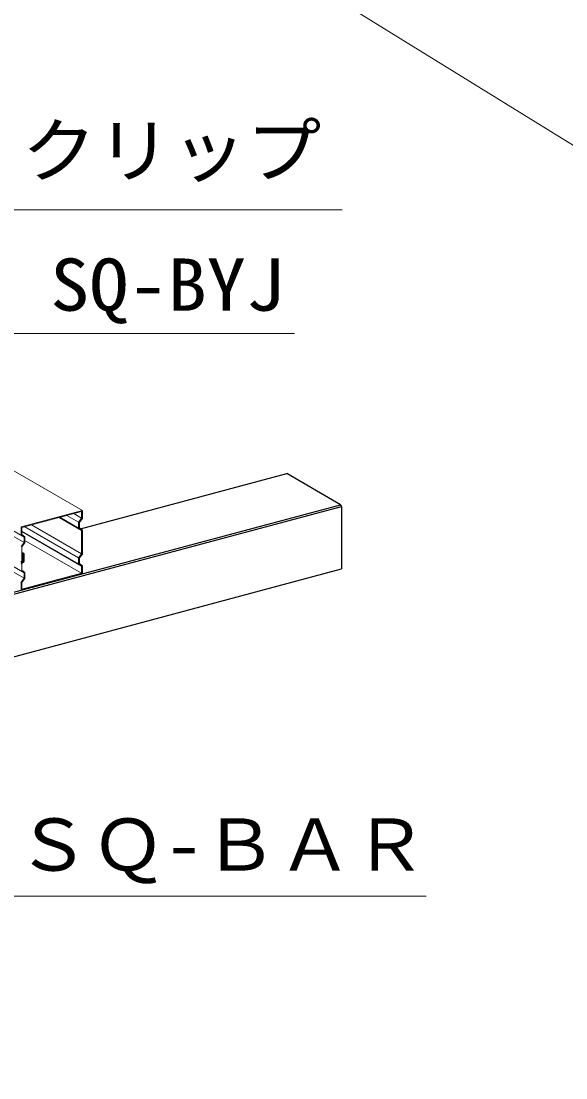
# Model space of a CAD drawing. Units: millimetres on the paper. Extents: x -195 to 195, y -135 to 132.
# Drawn here: x -60.87 to -37.97, y -82.06 to -37.58 of the extents above; entities that cross this region are included whole.
import ezdxf
from ezdxf.enums import TextEntityAlignment as Align

# ---------------------------------------------------------------- set-up
doc = ezdxf.new("R2010")
doc.units = ezdxf.units.MM
for name, color, linetype, lineweight in [('0-2_野縁受け', 3, 'Continuous', 18), ('0-3_野縁', 2, 'Continuous', 25), ('0-5_寸法', 4, 'Continuous', 9), ('0-6_文字', 4, 'Continuous', 9)]:
    doc.layers.add(name, color=color, linetype=linetype, lineweight=lineweight)
doc.styles.add('ＭＳ ゴシック', font='')
doc.styles.get('ＭＳ ゴシック').set_extended_font_data('MS Gothic')

msp = doc.modelspace()

# ---------------------------------------------------------------- linework, layer by layer
at = {"layer": '0-2_野縁受け'}
for p, q in [((-119.668, -22.745), (-58.296, -58.179)), ((-122.115, -23.868), (-60.743, -59.301)), ((-60.743, -59.534), (-122.115, -24.101)), ((-67.179, -57.085), (-60.743, -60.801)), ((-60.743, -61.034), (-67.179, -57.318)), ((-58.328, -59.021), (-59.275, -58.474)), ((-58.457, -58.922), (-59.246, -58.466)), ((-58.457, -58.671), (-58.949, -58.387)), ((-58.328, -58.503), (-58.663, -58.31)), ((-58.457, -60.422), (-60.84, -59.046)), ((-58.328, -60.521), (-60.84, -59.071)), ((-58.457, -60.171), (-60.724, -58.862)), ((-58.328, -60.003), (-60.437, -58.786)), ((-58.457, -58.922), (-58.328, -59.021)), ((-58.328, -60.003), (-58.328, -59.021)), ((-60.711, -59.292), (-60.84, -59.193)), ((-60.84, -59.711), (-60.711, -59.543)), ((-58.328, -60.821), (-60.743, -59.426)), ((-60.711, -59.292), (-60.711, -59.543)), ((-60.84, -59.711), (-60.84, -60.31)), ((-60.762, -59.984), (-60.84, -59.94)), ((-60.775, -60.026), (-60.808, -60.035)), ((-60.808, -60.035), (-60.808, -60.302)), ((-60.775, -60.293), (-60.775, -60.026)), ((-60.743, -60.018), (-60.743, -60.334)), ((-60.84, -60.31), (-60.808, -60.302)), ((-60.84, -60.434), (-60.84, -60.693)), ((-60.808, -60.352), (-60.783, -60.345)), ((-60.8, -60.383), (-60.775, -60.376)), ((-60.775, -60.335), (-60.775, -60.293)), ((-60.711, -60.792), (-60.84, -60.693)), ((-60.711, -60.792), (-60.711, -61.043)), ((-60.84, -61.211), (-60.711, -61.043))]:
    msp.add_line(p, q, dxfattribs=at)
for points in [[(-60.872, -59.702), (-60.743, -59.534), (-60.743, -59.301), (-60.872, -59.202), (-60.872, -58.869), (-58.296, -58.179), (-58.296, -58.512), (-58.425, -58.68), (-58.425, -58.913), (-58.296, -59.012), (-58.296, -60.012), (-58.425, -60.18), (-58.425, -60.413), (-58.296, -60.512), (-58.296, -60.845), (-60.872, -61.535)], [(-58.328, -58.503), (-58.328, -58.221), (-60.84, -58.893), (-60.84, -59.193)], [(-58.328, -58.503), (-58.457, -58.671), (-58.457, -58.922)], [(-58.328, -60.003), (-58.457, -60.171), (-58.457, -60.422), (-58.328, -60.521)], [(-60.872, -61.535), (-60.872, -61.202), (-60.743, -61.034), (-60.743, -60.801), (-60.872, -60.702)], [(-60.84, -61.211), (-60.84, -61.493), (-58.328, -60.821), (-58.328, -60.521)]]:
    msp.add_lwpolyline(points, dxfattribs=at)
for centre, radius, start, end in [((-60.775, -60.043), 0.0652, 105, 180), ((-60.786, -60.035), 0.0217, 105, 180), ((-60.781, -60.018), 0.0384, 0, 105), ((-60.788, -60.026), 0.0128, 0, 105), ((-60.834, -60.319), 0.0384, 180, 285), ((-60.785, -60.435), 0.0869, 105, 180), ((-60.827, -60.31), 0.0128, 180, 285), ((-60.786, -60.434), 0.0533, 105, 180), ((-60.84, -60.293), 0.0652, 285, 0), ((-60.829, -60.302), 0.0217, 285, 0), ((-60.785, -60.335), 0.01, 285, 0), ((-60.787, -60.334), 0.0434, 285, 0)]:
    msp.add_arc(centre, radius, start, end, dxfattribs=at)
at = {"layer": '0-3_野縁'}
for p, q in [((-58.375, -58.952), (-49.706, -56.629)), ((-47.437, -57.939), (-49.706, -56.629)), ((-127.376, -79.359), (-47.437, -57.939)), ((-127.336, -79.428), (-47.397, -58.008)), ((-47.397, -58.008), (-47.397, -60.632)), ((-127.343, -82.062), (-47.404, -60.642)), ((-47.397, -60.641), (-47.397, -60.641))]:
    msp.add_line(p, q, dxfattribs=at)
for centre, radius, start, end in [((-47.477, -58.008), 0.08, 0, 60), ((-47.408, -60.632), 0.0111, 278.4109, 0)]:
    msp.add_arc(centre, radius, start, end, dxfattribs=at)
at = {"layer": '0-5_寸法'}
msp.add_line((-23.473, -51.598), (-82.052, -15.333), dxfattribs=at)
at = {"layer": '0-6_文字'}
for p, q in [((-61.181, -50.725), (-49.376, -50.725)), ((-76.661, -74.42), (-43.835, -74.42))]:
    msp.add_line(p, q, dxfattribs=at)
msp.add_lwpolyline([(-78.239, -52.371), (-72.264, -45.531), (-47.368, -45.531)], dxfattribs=at)

# ---------------------------------------------------------------- texts
at = {"layer": '0-6_文字', "color": 7, "style": 'ＭＳ ゴシック'}
for s, width, p in [('ＳＱ-Ｔクリップ', 1.05, (-71.87, -44.787)), ('SQ-BYJ', 1.1, (-59.65, -50.432)), ('開口補強ＳＱ-ＢＡＲ', 1.05, (-73.703, -74.001))]:
    msp.add_text(s, height=2.199, dxfattribs=dict(at, width=width)).set_placement(p, align=Align.BOTTOM_LEFT)

doc.saveas('drawing.dxf')
